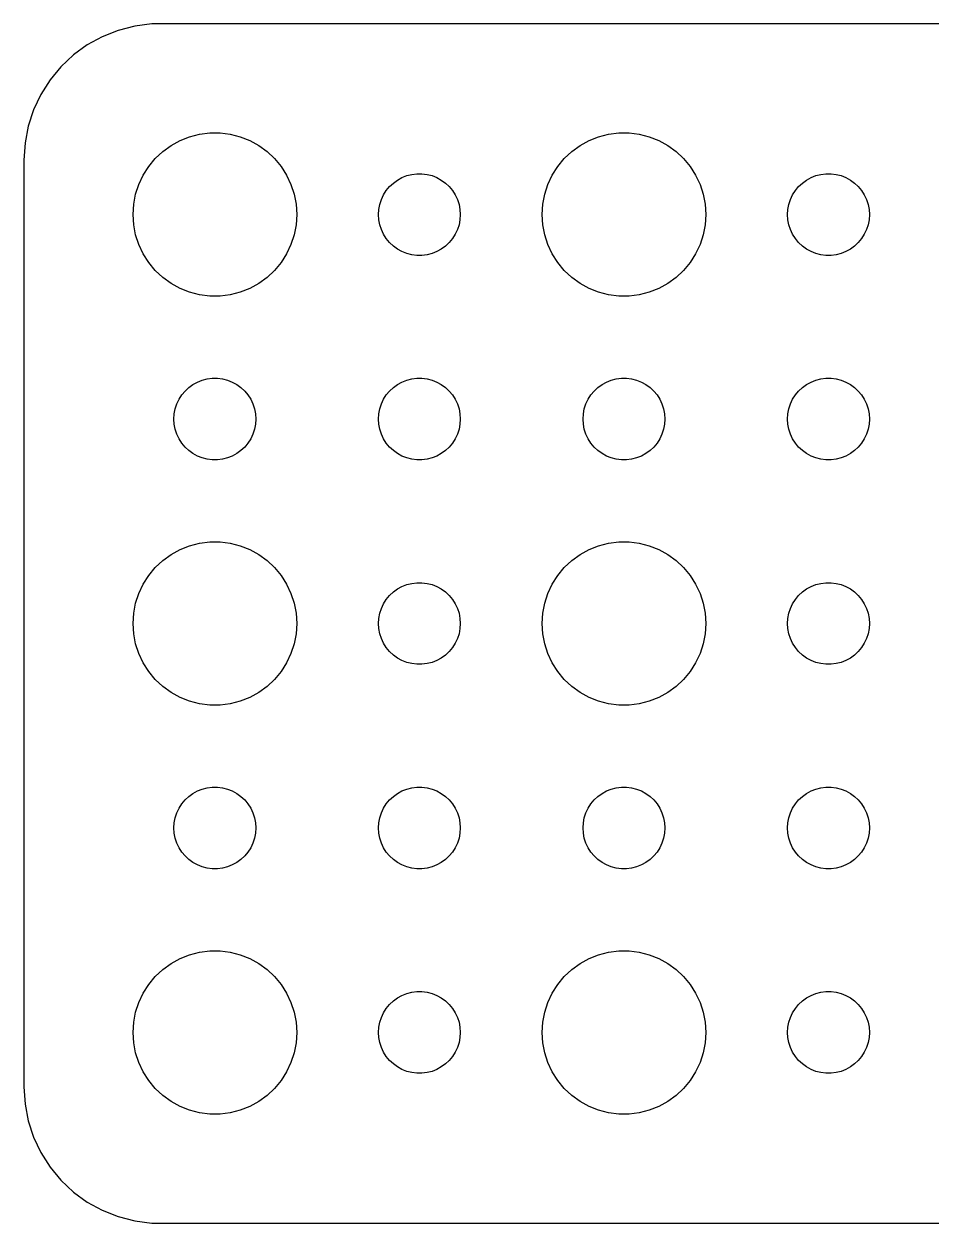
# Model space of a CAD drawing. Header units: metres. Extents: x -37 to 37, y 140 to 346.
# Drawn here: x -37 to -3.74, y 302.01 to 345.99 of the extents above; entities that cross this region are included whole.
import ezdxf

# ---------------------------------------------------------------- set-up
doc = ezdxf.new("R2010")
doc.units = ezdxf.units.M

msp = doc.modelspace()

# ---------------------------------------------------------------- linework, layer by layer
for p, q in [((-33.5451, 345.755), (-34.1289, 345.524)), ((-32.9369, 345.911), (-33.5451, 345.755)), ((-32.3139, 345.99), (-32.9369, 345.911)), ((32.3139, 345.99), (-32.3139, 345.99)), ((-34.1289, 345.524), (-34.6791, 345.222)), ((-35.1871, 344.853), (-35.6448, 344.423)), ((-34.6791, 345.222), (-35.1871, 344.853)), ((-35.6448, 344.423), (-36.0451, 343.939)), ((-36.0451, 343.939), (-36.3815, 343.409)), ((-36.3815, 343.409), (-36.6489, 342.841)), ((-36.6489, 342.841), (-36.8429, 342.243)), ((-36.8429, 342.243), (-36.9606, 341.627)), ((-31.2773, 341.714), (-30.927, 341.853)), ((-30.927, 341.853), (-30.5621, 341.947)), ((-30.5621, 341.947), (-30.1884, 341.994)), ((-30.1884, 341.994), (-29.8116, 341.994)), ((-29.8116, 341.994), (-29.4379, 341.947)), ((-29.4379, 341.947), (-29.0729, 341.853)), ((-29.0729, 341.853), (-28.7227, 341.714)), ((-16.2773, 341.714), (-15.927, 341.853)), ((-15.927, 341.853), (-15.5621, 341.947)), ((-15.5621, 341.947), (-15.1884, 341.994)), ((-15.1884, 341.994), (-14.8116, 341.994)), ((-14.8116, 341.994), (-14.4379, 341.947)), ((-14.4379, 341.947), (-14.0729, 341.853)), ((-14.0729, 341.853), (-13.7227, 341.714)), ((-36.9606, 341.627), (-37, 341)), ((-32.1869, 341.054), (-31.9123, 341.312)), ((-31.9123, 341.312), (-31.6075, 341.533)), ((-31.6075, 341.533), (-31.2773, 341.714)), ((-28.7227, 341.714), (-28.3925, 341.533)), ((-28.3925, 341.533), (-28.0877, 341.312)), ((-28.0877, 341.312), (-27.8131, 341.054)), ((-17.1869, 341.054), (-16.9123, 341.312)), ((-16.9123, 341.312), (-16.6075, 341.533)), ((-16.6075, 341.533), (-16.2773, 341.714)), ((-13.7227, 341.714), (-13.3925, 341.533)), ((-13.3925, 341.533), (-13.0877, 341.312)), ((-13.0877, 341.312), (-12.8131, 341.054)), ((-37, 341), (-37, 307)), ((-32.427, 340.763), (-32.1869, 341.054)), ((-27.8131, 341.054), (-27.5729, 340.763)), ((-17.427, 340.763), (-17.1869, 341.054)), ((-12.8131, 341.054), (-12.5729, 340.763)), ((-32.7893, 340.104), (-32.6289, 340.445)), ((-32.6289, 340.445), (-32.427, 340.763)), ((-27.5729, 340.763), (-27.3711, 340.445)), ((-27.3711, 340.445), (-27.2107, 340.104)), ((-23.1387, 340.357), (-22.9635, 340.427)), ((-22.9635, 340.427), (-22.7811, 340.473)), ((-22.7811, 340.473), (-22.5942, 340.497)), ((-22.5942, 340.497), (-22.4058, 340.497)), ((-22.4058, 340.497), (-22.2189, 340.473)), ((-22.2189, 340.473), (-22.0365, 340.427)), ((-22.0365, 340.427), (-21.8613, 340.357)), ((-17.7893, 340.104), (-17.6289, 340.445)), ((-17.6289, 340.445), (-17.427, 340.763)), ((-12.5729, 340.763), (-12.3711, 340.445)), ((-12.3711, 340.445), (-12.2107, 340.104)), ((-8.13866, 340.357), (-7.96352, 340.427)), ((-7.96352, 340.427), (-7.78107, 340.473)), ((-7.78107, 340.473), (-7.59418, 340.497)), ((-7.59418, 340.497), (-7.40581, 340.497)), ((-7.40581, 340.497), (-7.21892, 340.473)), ((-7.21892, 340.473), (-7.03647, 340.427)), ((-7.03647, 340.427), (-6.86133, 340.357)), ((-32.9057, 339.746), (-32.7893, 340.104)), ((-27.2107, 340.104), (-27.0942, 339.746)), ((-23.7135, 339.882), (-23.5934, 340.027)), ((-23.5934, 340.027), (-23.4561, 340.156)), ((-23.4561, 340.156), (-23.3037, 340.266)), ((-23.3037, 340.266), (-23.1387, 340.357)), ((-21.8613, 340.357), (-21.6963, 340.266)), ((-21.6963, 340.266), (-21.5439, 340.156)), ((-21.5439, 340.156), (-21.4065, 340.027)), ((-21.4065, 340.027), (-21.2865, 339.882)), ((-17.9057, 339.746), (-17.7893, 340.104)), ((-12.2107, 340.104), (-12.0942, 339.746)), ((-8.71352, 339.882), (-8.59344, 340.027)), ((-8.59344, 340.027), (-8.45613, 340.156)), ((-8.45613, 340.156), (-8.30373, 340.266)), ((-8.30373, 340.266), (-8.13866, 340.357)), ((-6.86133, 340.357), (-6.69626, 340.266)), ((-6.69626, 340.266), (-6.54385, 340.156)), ((-6.54385, 340.156), (-6.40654, 340.027)), ((-6.40654, 340.027), (-6.28647, 339.882)), ((-32.9763, 339.376), (-32.9057, 339.746)), ((-27.0942, 339.746), (-27.0237, 339.376)), ((-23.9529, 339.373), (-23.8947, 339.552)), ((-23.8947, 339.552), (-23.8145, 339.723)), ((-23.8145, 339.723), (-23.7135, 339.882)), ((-21.2865, 339.882), (-21.1855, 339.723)), ((-21.1855, 339.723), (-21.1053, 339.552)), ((-21.1053, 339.552), (-21.0471, 339.373)), ((-17.9763, 339.376), (-17.9057, 339.746)), ((-12.0942, 339.746), (-12.0237, 339.376)), ((-8.95287, 339.373), (-8.89465, 339.552)), ((-8.89465, 339.552), (-8.81445, 339.723)), ((-8.81445, 339.723), (-8.71352, 339.882)), ((-6.28647, 339.882), (-6.18553, 339.723)), ((-6.18553, 339.723), (-6.10533, 339.552)), ((-6.10533, 339.552), (-6.04712, 339.373)), ((-33, 339), (-32.9763, 339.376)), ((-27.0237, 339.376), (-27, 339)), ((-24, 339), (-23.9882, 339.188)), ((-23.9882, 339.188), (-23.9529, 339.373)), ((-21.0471, 339.373), (-21.0118, 339.188)), ((-21.0118, 339.188), (-21, 339)), ((-18, 339), (-17.9763, 339.376)), ((-12.0237, 339.376), (-12, 339)), ((-9, 339), (-8.98816, 339.188)), ((-8.98816, 339.188), (-8.95287, 339.373)), ((-6.04712, 339.373), (-6.01183, 339.188)), ((-6.01183, 339.188), (-6, 339)), ((-32.9763, 338.624), (-33, 339)), ((-27, 339), (-27.0237, 338.624)), ((-23.9882, 338.812), (-24, 339)), ((-23.9529, 338.627), (-23.9882, 338.812)), ((-21.0118, 338.812), (-21.0471, 338.627)), ((-21, 339), (-21.0118, 338.812)), ((-17.9763, 338.624), (-18, 339)), ((-12, 339), (-12.0237, 338.624)), ((-8.98816, 338.812), (-9, 339)), ((-8.95287, 338.627), (-8.98816, 338.812)), ((-6.01183, 338.812), (-6.04712, 338.627)), ((-6, 339), (-6.01183, 338.812)), ((-32.9057, 338.254), (-32.9763, 338.624)), ((-32.7893, 337.896), (-32.9057, 338.254)), ((-27.0942, 338.254), (-27.2107, 337.896)), ((-27.0237, 338.624), (-27.0942, 338.254)), ((-23.8947, 338.448), (-23.9529, 338.627)), ((-23.8145, 338.277), (-23.8947, 338.448)), ((-23.7135, 338.118), (-23.8145, 338.277)), ((-21.1855, 338.277), (-21.2865, 338.118)), ((-21.1053, 338.448), (-21.1855, 338.277)), ((-21.0471, 338.627), (-21.1053, 338.448)), ((-17.9057, 338.254), (-17.9763, 338.624)), ((-17.7893, 337.896), (-17.9057, 338.254)), ((-12.0942, 338.254), (-12.2107, 337.896)), ((-12.0237, 338.624), (-12.0942, 338.254)), ((-8.89465, 338.448), (-8.95287, 338.627)), ((-8.81445, 338.277), (-8.89465, 338.448)), ((-8.71352, 338.118), (-8.81445, 338.277)), ((-6.18553, 338.277), (-6.28647, 338.118)), ((-6.10533, 338.448), (-6.18553, 338.277)), ((-6.04712, 338.627), (-6.10533, 338.448)), ((-32.6289, 337.555), (-32.7893, 337.896)), ((-27.2107, 337.896), (-27.3711, 337.555)), ((-23.5934, 337.973), (-23.7135, 338.118)), ((-23.4561, 337.844), (-23.5934, 337.973)), ((-23.3037, 337.734), (-23.4561, 337.844)), ((-21.5439, 337.844), (-21.6963, 337.734)), ((-21.4065, 337.973), (-21.5439, 337.844)), ((-21.2865, 338.118), (-21.4065, 337.973)), ((-17.6289, 337.555), (-17.7893, 337.896)), ((-12.2107, 337.896), (-12.3711, 337.555)), ((-8.59344, 337.973), (-8.71352, 338.118)), ((-8.45613, 337.844), (-8.59344, 337.973)), ((-8.30373, 337.734), (-8.45613, 337.844)), ((-6.54385, 337.844), (-6.69626, 337.734)), ((-6.40654, 337.973), (-6.54385, 337.844)), ((-6.28647, 338.118), (-6.40654, 337.973)), ((-32.427, 337.237), (-32.6289, 337.555)), ((-27.3711, 337.555), (-27.5729, 337.237)), ((-23.1387, 337.643), (-23.3037, 337.734)), ((-22.9635, 337.573), (-23.1387, 337.643)), ((-22.7811, 337.527), (-22.9635, 337.573)), ((-22.5942, 337.503), (-22.7811, 337.527)), ((-22.4058, 337.503), (-22.5942, 337.503)), ((-22.2189, 337.527), (-22.4058, 337.503)), ((-22.0365, 337.573), (-22.2189, 337.527)), ((-21.8613, 337.643), (-22.0365, 337.573)), ((-21.6963, 337.734), (-21.8613, 337.643)), ((-17.427, 337.237), (-17.6289, 337.555)), ((-12.3711, 337.555), (-12.5729, 337.237)), ((-8.13866, 337.643), (-8.30373, 337.734)), ((-7.96352, 337.573), (-8.13866, 337.643)), ((-7.78107, 337.527), (-7.96352, 337.573)), ((-7.59418, 337.503), (-7.78107, 337.527)), ((-7.40581, 337.503), (-7.59418, 337.503)), ((-7.21892, 337.527), (-7.40581, 337.503)), ((-7.03647, 337.573), (-7.21892, 337.527)), ((-6.86133, 337.643), (-7.03647, 337.573)), ((-6.69626, 337.734), (-6.86133, 337.643)), ((-32.1869, 336.946), (-32.427, 337.237)), ((-31.9123, 336.688), (-32.1869, 336.946)), ((-27.8131, 336.946), (-28.0877, 336.688)), ((-27.5729, 337.237), (-27.8131, 336.946)), ((-17.1869, 336.946), (-17.427, 337.237)), ((-16.9123, 336.688), (-17.1869, 336.946)), ((-12.8131, 336.946), (-13.0877, 336.688)), ((-12.5729, 337.237), (-12.8131, 336.946)), ((-31.6075, 336.467), (-31.9123, 336.688)), ((-31.2773, 336.286), (-31.6075, 336.467)), ((-28.3925, 336.467), (-28.7227, 336.286)), ((-28.0877, 336.688), (-28.3925, 336.467)), ((-16.6075, 336.467), (-16.9123, 336.688)), ((-16.2773, 336.286), (-16.6075, 336.467)), ((-13.3925, 336.467), (-13.7227, 336.286)), ((-13.0877, 336.688), (-13.3925, 336.467)), ((-30.927, 336.147), (-31.2773, 336.286)), ((-30.5621, 336.053), (-30.927, 336.147)), ((-30.1884, 336.006), (-30.5621, 336.053)), ((-29.4379, 336.053), (-29.8116, 336.006)), ((-29.0729, 336.147), (-29.4379, 336.053)), ((-28.7227, 336.286), (-29.0729, 336.147)), ((-15.927, 336.147), (-16.2773, 336.286)), ((-15.5621, 336.053), (-15.927, 336.147)), ((-15.1884, 336.006), (-15.5621, 336.053)), ((-14.4379, 336.053), (-14.8116, 336.006)), ((-14.0729, 336.147), (-14.4379, 336.053)), ((-13.7227, 336.286), (-14.0729, 336.147)), ((-29.8116, 336.006), (-30.1884, 336.006)), ((-14.8116, 336.006), (-15.1884, 336.006)), ((-30.4635, 332.927), (-30.2811, 332.973)), ((-30.2811, 332.973), (-30.0942, 332.997)), ((-30.0942, 332.997), (-29.9058, 332.997)), ((-29.9058, 332.997), (-29.7189, 332.973)), ((-29.7189, 332.973), (-29.5365, 332.927)), ((-22.9635, 332.927), (-22.7811, 332.973)), ((-22.7811, 332.973), (-22.5942, 332.997)), ((-22.5942, 332.997), (-22.4058, 332.997)), ((-22.4058, 332.997), (-22.2189, 332.973)), ((-22.2189, 332.973), (-22.0365, 332.927)), ((-15.4635, 332.927), (-15.2811, 332.973)), ((-15.2811, 332.973), (-15.0942, 332.997)), ((-15.0942, 332.997), (-14.9058, 332.997)), ((-14.9058, 332.997), (-14.7189, 332.973)), ((-14.7189, 332.973), (-14.5365, 332.927)), ((-7.96352, 332.927), (-7.78107, 332.973)), ((-7.78107, 332.973), (-7.59418, 332.997)), ((-7.59418, 332.997), (-7.40581, 332.997)), ((-7.40581, 332.997), (-7.21892, 332.973)), ((-7.21892, 332.973), (-7.03647, 332.927)), ((-31.2135, 332.382), (-31.0934, 332.527)), ((-31.0934, 332.527), (-30.9561, 332.656)), ((-30.9561, 332.656), (-30.8037, 332.766)), ((-30.8037, 332.766), (-30.6387, 332.857)), ((-30.6387, 332.857), (-30.4635, 332.927)), ((-29.5365, 332.927), (-29.3613, 332.857)), ((-29.3613, 332.857), (-29.1963, 332.766)), ((-29.1963, 332.766), (-29.0439, 332.656)), ((-29.0439, 332.656), (-28.9065, 332.527)), ((-28.9065, 332.527), (-28.7865, 332.382)), ((-23.7135, 332.382), (-23.5934, 332.527)), ((-23.5934, 332.527), (-23.4561, 332.656)), ((-23.4561, 332.656), (-23.3037, 332.766)), ((-23.3037, 332.766), (-23.1387, 332.857)), ((-23.1387, 332.857), (-22.9635, 332.927)), ((-22.0365, 332.927), (-21.8613, 332.857)), ((-21.8613, 332.857), (-21.6963, 332.766)), ((-21.6963, 332.766), (-21.5439, 332.656)), ((-21.5439, 332.656), (-21.4065, 332.527)), ((-21.4065, 332.527), (-21.2865, 332.382)), ((-16.2135, 332.382), (-16.0934, 332.527)), ((-16.0934, 332.527), (-15.9561, 332.656)), ((-15.9561, 332.656), (-15.8037, 332.766)), ((-15.8037, 332.766), (-15.6387, 332.857)), ((-15.6387, 332.857), (-15.4635, 332.927)), ((-14.5365, 332.927), (-14.3613, 332.857)), ((-14.3613, 332.857), (-14.1963, 332.766)), ((-14.1963, 332.766), (-14.0439, 332.656)), ((-14.0439, 332.656), (-13.9065, 332.527)), ((-13.9065, 332.527), (-13.7865, 332.382)), ((-8.71352, 332.382), (-8.59344, 332.527)), ((-8.59344, 332.527), (-8.45613, 332.656)), ((-8.45613, 332.656), (-8.30373, 332.766)), ((-8.30373, 332.766), (-8.13866, 332.857)), ((-8.13866, 332.857), (-7.96352, 332.927)), ((-7.03647, 332.927), (-6.86133, 332.857)), ((-6.86133, 332.857), (-6.69626, 332.766)), ((-6.69626, 332.766), (-6.54385, 332.656)), ((-6.54385, 332.656), (-6.40654, 332.527)), ((-6.40654, 332.527), (-6.28647, 332.382)), ((-31.4529, 331.873), (-31.3947, 332.052)), ((-31.3947, 332.052), (-31.3145, 332.223)), ((-31.3145, 332.223), (-31.2135, 332.382)), ((-28.7865, 332.382), (-28.6855, 332.223)), ((-28.6855, 332.223), (-28.6053, 332.052)), ((-28.6053, 332.052), (-28.5471, 331.873)), ((-23.9529, 331.873), (-23.8947, 332.052)), ((-23.8947, 332.052), (-23.8145, 332.223)), ((-23.8145, 332.223), (-23.7135, 332.382)), ((-21.2865, 332.382), (-21.1855, 332.223)), ((-21.1855, 332.223), (-21.1053, 332.052)), ((-21.1053, 332.052), (-21.0471, 331.873)), ((-16.4529, 331.873), (-16.3947, 332.052)), ((-16.3947, 332.052), (-16.3145, 332.223)), ((-16.3145, 332.223), (-16.2135, 332.382)), ((-13.7865, 332.382), (-13.6855, 332.223)), ((-13.6855, 332.223), (-13.6053, 332.052)), ((-13.6053, 332.052), (-13.5471, 331.873)), ((-8.95287, 331.873), (-8.89465, 332.052)), ((-8.89465, 332.052), (-8.81445, 332.223)), ((-8.81445, 332.223), (-8.71352, 332.382)), ((-6.28647, 332.382), (-6.18553, 332.223)), ((-6.18553, 332.223), (-6.10533, 332.052)), ((-6.10533, 332.052), (-6.04712, 331.873)), ((-31.5, 331.5), (-31.4882, 331.688)), ((-31.4882, 331.688), (-31.4529, 331.873)), ((-28.5471, 331.873), (-28.5118, 331.688)), ((-28.5118, 331.688), (-28.5, 331.5)), ((-24, 331.5), (-23.9882, 331.688)), ((-23.9882, 331.688), (-23.9529, 331.873)), ((-21.0471, 331.873), (-21.0118, 331.688)), ((-21.0118, 331.688), (-21, 331.5)), ((-16.5, 331.5), (-16.4882, 331.688)), ((-16.4882, 331.688), (-16.4529, 331.873)), ((-13.5471, 331.873), (-13.5118, 331.688)), ((-13.5118, 331.688), (-13.5, 331.5)), ((-9, 331.5), (-8.98816, 331.688)), ((-8.98816, 331.688), (-8.95287, 331.873)), ((-6.04712, 331.873), (-6.01183, 331.688)), ((-6.01183, 331.688), (-6, 331.5)), ((-31.4882, 331.312), (-31.5, 331.5)), ((-31.4529, 331.127), (-31.4882, 331.312)), ((-28.5118, 331.312), (-28.5471, 331.127)), ((-28.5, 331.5), (-28.5118, 331.312)), ((-23.9882, 331.312), (-24, 331.5)), ((-23.9529, 331.127), (-23.9882, 331.312)), ((-21.0118, 331.312), (-21.0471, 331.127)), ((-21, 331.5), (-21.0118, 331.312)), ((-16.4882, 331.312), (-16.5, 331.5)), ((-16.4529, 331.127), (-16.4882, 331.312)), ((-13.5118, 331.312), (-13.5471, 331.127)), ((-13.5, 331.5), (-13.5118, 331.312)), ((-8.98816, 331.312), (-9, 331.5)), ((-8.95287, 331.127), (-8.98816, 331.312)), ((-6.01183, 331.312), (-6.04712, 331.127)), ((-6, 331.5), (-6.01183, 331.312)), ((-31.3947, 330.948), (-31.4529, 331.127)), ((-31.3145, 330.777), (-31.3947, 330.948)), ((-31.2135, 330.618), (-31.3145, 330.777)), ((-28.6855, 330.777), (-28.7865, 330.618)), ((-28.6053, 330.948), (-28.6855, 330.777)), ((-28.5471, 331.127), (-28.6053, 330.948)), ((-23.8947, 330.948), (-23.9529, 331.127)), ((-23.8145, 330.777), (-23.8947, 330.948)), ((-23.7135, 330.618), (-23.8145, 330.777)), ((-21.1855, 330.777), (-21.2865, 330.618)), ((-21.1053, 330.948), (-21.1855, 330.777)), ((-21.0471, 331.127), (-21.1053, 330.948)), ((-16.3947, 330.948), (-16.4529, 331.127)), ((-16.3145, 330.777), (-16.3947, 330.948)), ((-16.2135, 330.618), (-16.3145, 330.777)), ((-13.6855, 330.777), (-13.7865, 330.618)), ((-13.6053, 330.948), (-13.6855, 330.777)), ((-13.5471, 331.127), (-13.6053, 330.948)), ((-8.89465, 330.948), (-8.95287, 331.127)), ((-8.81445, 330.777), (-8.89465, 330.948)), ((-8.71352, 330.618), (-8.81445, 330.777)), ((-6.18553, 330.777), (-6.28647, 330.618)), ((-6.10533, 330.948), (-6.18553, 330.777)), ((-6.04712, 331.127), (-6.10533, 330.948)), ((-31.0934, 330.473), (-31.2135, 330.618)), ((-30.9561, 330.344), (-31.0934, 330.473)), ((-30.8037, 330.234), (-30.9561, 330.344)), ((-29.0439, 330.344), (-29.1963, 330.234)), ((-28.9065, 330.473), (-29.0439, 330.344)), ((-28.7865, 330.618), (-28.9065, 330.473)), ((-23.5934, 330.473), (-23.7135, 330.618)), ((-23.4561, 330.344), (-23.5934, 330.473)), ((-23.3037, 330.234), (-23.4561, 330.344)), ((-21.5439, 330.344), (-21.6963, 330.234)), ((-21.4065, 330.473), (-21.5439, 330.344)), ((-21.2865, 330.618), (-21.4065, 330.473)), ((-16.0934, 330.473), (-16.2135, 330.618)), ((-15.9561, 330.344), (-16.0934, 330.473)), ((-15.8037, 330.234), (-15.9561, 330.344)), ((-14.0439, 330.344), (-14.1963, 330.234)), ((-13.9065, 330.473), (-14.0439, 330.344)), ((-13.7865, 330.618), (-13.9065, 330.473)), ((-8.59344, 330.473), (-8.71352, 330.618)), ((-8.45613, 330.344), (-8.59344, 330.473)), ((-8.30373, 330.234), (-8.45613, 330.344)), ((-6.54385, 330.344), (-6.69626, 330.234)), ((-6.40654, 330.473), (-6.54385, 330.344)), ((-6.28647, 330.618), (-6.40654, 330.473)), ((-30.6387, 330.143), (-30.8037, 330.234)), ((-30.4635, 330.073), (-30.6387, 330.143)), ((-30.2811, 330.027), (-30.4635, 330.073)), ((-30.0942, 330.003), (-30.2811, 330.027)), ((-29.9058, 330.003), (-30.0942, 330.003)), ((-29.7189, 330.027), (-29.9058, 330.003)), ((-29.5365, 330.073), (-29.7189, 330.027)), ((-29.3613, 330.143), (-29.5365, 330.073)), ((-29.1963, 330.234), (-29.3613, 330.143)), ((-23.1387, 330.143), (-23.3037, 330.234)), ((-22.9635, 330.073), (-23.1387, 330.143)), ((-22.7811, 330.027), (-22.9635, 330.073)), ((-22.5942, 330.003), (-22.7811, 330.027)), ((-22.4058, 330.003), (-22.5942, 330.003)), ((-22.2189, 330.027), (-22.4058, 330.003)), ((-22.0365, 330.073), (-22.2189, 330.027)), ((-21.8613, 330.143), (-22.0365, 330.073)), ((-21.6963, 330.234), (-21.8613, 330.143)), ((-15.6387, 330.143), (-15.8037, 330.234)), ((-15.4635, 330.073), (-15.6387, 330.143)), ((-15.2811, 330.027), (-15.4635, 330.073)), ((-15.0942, 330.003), (-15.2811, 330.027)), ((-14.9058, 330.003), (-15.0942, 330.003)), ((-14.7189, 330.027), (-14.9058, 330.003)), ((-14.5365, 330.073), (-14.7189, 330.027)), ((-14.3613, 330.143), (-14.5365, 330.073)), ((-14.1963, 330.234), (-14.3613, 330.143)), ((-8.13866, 330.143), (-8.30373, 330.234)), ((-7.96352, 330.073), (-8.13866, 330.143)), ((-7.78107, 330.027), (-7.96352, 330.073)), ((-7.59418, 330.003), (-7.78107, 330.027)), ((-7.40581, 330.003), (-7.59418, 330.003)), ((-7.21892, 330.027), (-7.40581, 330.003)), ((-7.03647, 330.073), (-7.21892, 330.027)), ((-6.86133, 330.143), (-7.03647, 330.073)), ((-6.69626, 330.234), (-6.86133, 330.143)), ((-31.2773, 326.714), (-30.927, 326.853)), ((-30.927, 326.853), (-30.5621, 326.947)), ((-30.5621, 326.947), (-30.1884, 326.994)), ((-30.1884, 326.994), (-29.8116, 326.994)), ((-29.8116, 326.994), (-29.4379, 326.947)), ((-29.4379, 326.947), (-29.0729, 326.853)), ((-29.0729, 326.853), (-28.7227, 326.714)), ((-16.2773, 326.714), (-15.927, 326.853)), ((-15.927, 326.853), (-15.5621, 326.947)), ((-15.5621, 326.947), (-15.1884, 326.994)), ((-15.1884, 326.994), (-14.8116, 326.994)), ((-14.8116, 326.994), (-14.4379, 326.947)), ((-14.4379, 326.947), (-14.0729, 326.853)), ((-14.0729, 326.853), (-13.7227, 326.714)), ((-31.9123, 326.312), (-31.6075, 326.533)), ((-31.6075, 326.533), (-31.2773, 326.714)), ((-28.7227, 326.714), (-28.3925, 326.533)), ((-28.3925, 326.533), (-28.0877, 326.312)), ((-16.9123, 326.312), (-16.6075, 326.533)), ((-16.6075, 326.533), (-16.2773, 326.714)), ((-13.7227, 326.714), (-13.3925, 326.533)), ((-13.3925, 326.533), (-13.0877, 326.312)), ((-32.427, 325.763), (-32.1869, 326.054)), ((-32.1869, 326.054), (-31.9123, 326.312)), ((-28.0877, 326.312), (-27.8131, 326.054)), ((-27.8131, 326.054), (-27.5729, 325.763)), ((-17.427, 325.763), (-17.1869, 326.054)), ((-17.1869, 326.054), (-16.9123, 326.312)), ((-13.0877, 326.312), (-12.8131, 326.054)), ((-12.8131, 326.054), (-12.5729, 325.763)), ((-32.6289, 325.445), (-32.427, 325.763)), ((-27.5729, 325.763), (-27.3711, 325.445)), ((-22.9635, 325.427), (-22.7811, 325.473)), ((-22.7811, 325.473), (-22.5942, 325.497)), ((-22.5942, 325.497), (-22.4058, 325.497)), ((-22.4058, 325.497), (-22.2189, 325.473)), ((-22.2189, 325.473), (-22.0365, 325.427)), ((-17.6289, 325.445), (-17.427, 325.763)), ((-12.5729, 325.763), (-12.3711, 325.445)), ((-7.96352, 325.427), (-7.78107, 325.473)), ((-7.78107, 325.473), (-7.59418, 325.497)), ((-7.59418, 325.497), (-7.40581, 325.497)), ((-7.40581, 325.497), (-7.21892, 325.473)), ((-7.21892, 325.473), (-7.03647, 325.427)), ((-32.9057, 324.746), (-32.7893, 325.104)), ((-32.7893, 325.104), (-32.6289, 325.445)), ((-27.3711, 325.445), (-27.2107, 325.104)), ((-27.2107, 325.104), (-27.0942, 324.746)), ((-23.7135, 324.882), (-23.5934, 325.027)), ((-23.5934, 325.027), (-23.4561, 325.156)), ((-23.4561, 325.156), (-23.3037, 325.266)), ((-23.3037, 325.266), (-23.1387, 325.357)), ((-23.1387, 325.357), (-22.9635, 325.427)), ((-22.0365, 325.427), (-21.8613, 325.357)), ((-21.8613, 325.357), (-21.6963, 325.266)), ((-21.6963, 325.266), (-21.5439, 325.156)), ((-21.5439, 325.156), (-21.4065, 325.027)), ((-21.4065, 325.027), (-21.2865, 324.882)), ((-17.9057, 324.746), (-17.7893, 325.104)), ((-17.7893, 325.104), (-17.6289, 325.445)), ((-12.3711, 325.445), (-12.2107, 325.104)), ((-12.2107, 325.104), (-12.0942, 324.746)), ((-8.71352, 324.882), (-8.59344, 325.027)), ((-8.59344, 325.027), (-8.45613, 325.156)), ((-8.45613, 325.156), (-8.30373, 325.266)), ((-8.30373, 325.266), (-8.13866, 325.357)), ((-8.13866, 325.357), (-7.96352, 325.427)), ((-7.03647, 325.427), (-6.86133, 325.357)), ((-6.86133, 325.357), (-6.69626, 325.266)), ((-6.69626, 325.266), (-6.54385, 325.156)), ((-6.54385, 325.156), (-6.40654, 325.027)), ((-6.40654, 325.027), (-6.28647, 324.882)), ((-32.9763, 324.376), (-32.9057, 324.746)), ((-27.0942, 324.746), (-27.0237, 324.376)), ((-23.8947, 324.552), (-23.8145, 324.723)), ((-23.8145, 324.723), (-23.7135, 324.882)), ((-21.2865, 324.882), (-21.1855, 324.723)), ((-21.1855, 324.723), (-21.1053, 324.552)), ((-17.9763, 324.376), (-17.9057, 324.746)), ((-12.0942, 324.746), (-12.0237, 324.376)), ((-8.89465, 324.552), (-8.81445, 324.723)), ((-8.81445, 324.723), (-8.71352, 324.882)), ((-6.28647, 324.882), (-6.18553, 324.723)), ((-6.18553, 324.723), (-6.10533, 324.552)), ((-33, 324), (-32.9763, 324.376)), ((-27.0237, 324.376), (-27, 324)), ((-24, 324), (-23.9882, 324.188)), ((-23.9882, 324.188), (-23.9529, 324.373)), ((-23.9529, 324.373), (-23.8947, 324.552)), ((-21.1053, 324.552), (-21.0471, 324.373)), ((-21.0471, 324.373), (-21.0118, 324.188)), ((-21.0118, 324.188), (-21, 324)), ((-18, 324), (-17.9763, 324.376)), ((-12.0237, 324.376), (-12, 324)), ((-9, 324), (-8.98816, 324.188)), ((-8.98816, 324.188), (-8.95287, 324.373)), ((-8.95287, 324.373), (-8.89465, 324.552)), ((-6.10533, 324.552), (-6.04712, 324.373)), ((-6.04712, 324.373), (-6.01183, 324.188)), ((-6.01183, 324.188), (-6, 324)), ((-32.9763, 323.624), (-33, 324)), ((-27, 324), (-27.0237, 323.624)), ((-23.9882, 323.812), (-24, 324)), ((-23.9529, 323.627), (-23.9882, 323.812)), ((-21.0118, 323.812), (-21.0471, 323.627)), ((-21, 324), (-21.0118, 323.812)), ((-17.9763, 323.624), (-18, 324)), ((-12, 324), (-12.0237, 323.624)), ((-8.98816, 323.812), (-9, 324)), ((-8.95287, 323.627), (-8.98816, 323.812)), ((-6.01183, 323.812), (-6.04712, 323.627)), ((-6, 324), (-6.01183, 323.812)), ((-32.9057, 323.254), (-32.9763, 323.624)), ((-32.7893, 322.896), (-32.9057, 323.254)), ((-27.0942, 323.254), (-27.2107, 322.896)), ((-27.0237, 323.624), (-27.0942, 323.254)), ((-23.8947, 323.448), (-23.9529, 323.627)), ((-23.8145, 323.277), (-23.8947, 323.448)), ((-23.7135, 323.118), (-23.8145, 323.277)), ((-21.1855, 323.277), (-21.2865, 323.118)), ((-21.1053, 323.448), (-21.1855, 323.277)), ((-21.0471, 323.627), (-21.1053, 323.448)), ((-17.9057, 323.254), (-17.9763, 323.624)), ((-17.7893, 322.896), (-17.9057, 323.254)), ((-12.0942, 323.254), (-12.2107, 322.896)), ((-12.0237, 323.624), (-12.0942, 323.254)), ((-8.89465, 323.448), (-8.95287, 323.627)), ((-8.81445, 323.277), (-8.89465, 323.448)), ((-8.71352, 323.118), (-8.81445, 323.277)), ((-6.18553, 323.277), (-6.28647, 323.118)), ((-6.10533, 323.448), (-6.18553, 323.277)), ((-6.04712, 323.627), (-6.10533, 323.448)), ((-32.6289, 322.555), (-32.7893, 322.896)), ((-27.2107, 322.896), (-27.3711, 322.555)), ((-23.5934, 322.973), (-23.7135, 323.118)), ((-23.4561, 322.844), (-23.5934, 322.973)), ((-23.3037, 322.734), (-23.4561, 322.844)), ((-21.5439, 322.844), (-21.6963, 322.734)), ((-21.4065, 322.973), (-21.5439, 322.844)), ((-21.2865, 323.118), (-21.4065, 322.973)), ((-17.6289, 322.555), (-17.7893, 322.896)), ((-12.2107, 322.896), (-12.3711, 322.555)), ((-8.59344, 322.973), (-8.71352, 323.118)), ((-8.45613, 322.844), (-8.59344, 322.973)), ((-8.30373, 322.734), (-8.45613, 322.844)), ((-6.54385, 322.844), (-6.69626, 322.734)), ((-6.40654, 322.973), (-6.54385, 322.844)), ((-6.28647, 323.118), (-6.40654, 322.973)), ((-32.427, 322.237), (-32.6289, 322.555)), ((-27.3711, 322.555), (-27.5729, 322.237)), ((-23.1387, 322.643), (-23.3037, 322.734)), ((-22.9635, 322.573), (-23.1387, 322.643)), ((-22.7811, 322.527), (-22.9635, 322.573)), ((-22.5942, 322.503), (-22.7811, 322.527)), ((-22.4058, 322.503), (-22.5942, 322.503)), ((-22.2189, 322.527), (-22.4058, 322.503)), ((-22.0365, 322.573), (-22.2189, 322.527)), ((-21.8613, 322.643), (-22.0365, 322.573)), ((-21.6963, 322.734), (-21.8613, 322.643)), ((-17.427, 322.237), (-17.6289, 322.555)), ((-12.3711, 322.555), (-12.5729, 322.237)), ((-8.13866, 322.643), (-8.30373, 322.734)), ((-7.96352, 322.573), (-8.13866, 322.643)), ((-7.78107, 322.527), (-7.96352, 322.573)), ((-7.59418, 322.503), (-7.78107, 322.527)), ((-7.40581, 322.503), (-7.59418, 322.503)), ((-7.21892, 322.527), (-7.40581, 322.503)), ((-7.03647, 322.573), (-7.21892, 322.527)), ((-6.86133, 322.643), (-7.03647, 322.573)), ((-6.69626, 322.734), (-6.86133, 322.643)), ((-32.1869, 321.946), (-32.427, 322.237)), ((-31.9123, 321.688), (-32.1869, 321.946)), ((-27.8131, 321.946), (-28.0877, 321.688)), ((-27.5729, 322.237), (-27.8131, 321.946)), ((-17.1869, 321.946), (-17.427, 322.237)), ((-16.9123, 321.688), (-17.1869, 321.946)), ((-12.8131, 321.946), (-13.0877, 321.688)), ((-12.5729, 322.237), (-12.8131, 321.946)), ((-31.6075, 321.467), (-31.9123, 321.688)), ((-28.0877, 321.688), (-28.3925, 321.467)), ((-16.6075, 321.467), (-16.9123, 321.688)), ((-13.0877, 321.688), (-13.3925, 321.467)), ((-31.2773, 321.286), (-31.6075, 321.467)), ((-30.927, 321.147), (-31.2773, 321.286)), ((-30.5621, 321.053), (-30.927, 321.147)), ((-29.0729, 321.147), (-29.4379, 321.053)), ((-28.7227, 321.286), (-29.0729, 321.147)), ((-28.3925, 321.467), (-28.7227, 321.286)), ((-16.2773, 321.286), (-16.6075, 321.467)), ((-15.927, 321.147), (-16.2773, 321.286)), ((-15.5621, 321.053), (-15.927, 321.147)), ((-14.0729, 321.147), (-14.4379, 321.053)), ((-13.7227, 321.286), (-14.0729, 321.147)), ((-13.3925, 321.467), (-13.7227, 321.286)), ((-30.1884, 321.006), (-30.5621, 321.053)), ((-29.8116, 321.006), (-30.1884, 321.006)), ((-29.4379, 321.053), (-29.8116, 321.006)), ((-15.1884, 321.006), (-15.5621, 321.053)), ((-14.8116, 321.006), (-15.1884, 321.006)), ((-14.4379, 321.053), (-14.8116, 321.006)), ((-30.2811, 317.973), (-30.0942, 317.997)), ((-30.0942, 317.997), (-29.9058, 317.997)), ((-29.9058, 317.997), (-29.7189, 317.973)), ((-22.7811, 317.973), (-22.5942, 317.997)), ((-22.5942, 317.997), (-22.4058, 317.997)), ((-22.4058, 317.997), (-22.2189, 317.973)), ((-15.2811, 317.973), (-15.0942, 317.997)), ((-15.0942, 317.997), (-14.9058, 317.997)), ((-14.9058, 317.997), (-14.7189, 317.973)), ((-7.78107, 317.973), (-7.59418, 317.997)), ((-7.59418, 317.997), (-7.40581, 317.997)), ((-7.40581, 317.997), (-7.21892, 317.973)), ((-31.0934, 317.527), (-30.9561, 317.656)), ((-30.9561, 317.656), (-30.8037, 317.766)), ((-30.8037, 317.766), (-30.6387, 317.857)), ((-30.6387, 317.857), (-30.4635, 317.927)), ((-30.4635, 317.927), (-30.2811, 317.973)), ((-29.7189, 317.973), (-29.5365, 317.927)), ((-29.5365, 317.927), (-29.3613, 317.857)), ((-29.3613, 317.857), (-29.1963, 317.766)), ((-29.1963, 317.766), (-29.0439, 317.656)), ((-29.0439, 317.656), (-28.9065, 317.527)), ((-23.5934, 317.527), (-23.4561, 317.656)), ((-23.4561, 317.656), (-23.3037, 317.766)), ((-23.3037, 317.766), (-23.1387, 317.857)), ((-23.1387, 317.857), (-22.9635, 317.927)), ((-22.9635, 317.927), (-22.7811, 317.973)), ((-22.2189, 317.973), (-22.0365, 317.927)), ((-22.0365, 317.927), (-21.8613, 317.857)), ((-21.8613, 317.857), (-21.6963, 317.766)), ((-21.6963, 317.766), (-21.5439, 317.656)), ((-21.5439, 317.656), (-21.4065, 317.527)), ((-16.0934, 317.527), (-15.9561, 317.656)), ((-15.9561, 317.656), (-15.8037, 317.766)), ((-15.8037, 317.766), (-15.6387, 317.857)), ((-15.6387, 317.857), (-15.4635, 317.927)), ((-15.4635, 317.927), (-15.2811, 317.973)), ((-14.7189, 317.973), (-14.5365, 317.927)), ((-14.5365, 317.927), (-14.3613, 317.857)), ((-14.3613, 317.857), (-14.1963, 317.766)), ((-14.1963, 317.766), (-14.0439, 317.656)), ((-14.0439, 317.656), (-13.9065, 317.527)), ((-8.59344, 317.527), (-8.45613, 317.656)), ((-8.45613, 317.656), (-8.30373, 317.766)), ((-8.30373, 317.766), (-8.13866, 317.857)), ((-8.13866, 317.857), (-7.96352, 317.927)), ((-7.96352, 317.927), (-7.78107, 317.973)), ((-7.21892, 317.973), (-7.03647, 317.927)), ((-7.03647, 317.927), (-6.86133, 317.857)), ((-6.86133, 317.857), (-6.69626, 317.766)), ((-6.69626, 317.766), (-6.54385, 317.656)), ((-6.54385, 317.656), (-6.40654, 317.527)), ((-31.3947, 317.052), (-31.3145, 317.223)), ((-31.3145, 317.223), (-31.2135, 317.382)), ((-31.2135, 317.382), (-31.0934, 317.527)), ((-28.9065, 317.527), (-28.7865, 317.382)), ((-28.7865, 317.382), (-28.6855, 317.223)), ((-28.6855, 317.223), (-28.6053, 317.052)), ((-23.8947, 317.052), (-23.8145, 317.223)), ((-23.8145, 317.223), (-23.7135, 317.382)), ((-23.7135, 317.382), (-23.5934, 317.527)), ((-21.4065, 317.527), (-21.2865, 317.382)), ((-21.2865, 317.382), (-21.1855, 317.223)), ((-21.1855, 317.223), (-21.1053, 317.052)), ((-16.3947, 317.052), (-16.3145, 317.223)), ((-16.3145, 317.223), (-16.2135, 317.382)), ((-16.2135, 317.382), (-16.0934, 317.527)), ((-13.9065, 317.527), (-13.7865, 317.382)), ((-13.7865, 317.382), (-13.6855, 317.223)), ((-13.6855, 317.223), (-13.6053, 317.052)), ((-8.89465, 317.052), (-8.81445, 317.223)), ((-8.81445, 317.223), (-8.71352, 317.382)), ((-8.71352, 317.382), (-8.59344, 317.527)), ((-6.40654, 317.527), (-6.28647, 317.382)), ((-6.28647, 317.382), (-6.18553, 317.223)), ((-6.18553, 317.223), (-6.10533, 317.052)), ((-31.5, 316.5), (-31.4882, 316.688)), ((-31.4882, 316.688), (-31.4529, 316.873)), ((-31.4529, 316.873), (-31.3947, 317.052)), ((-28.6053, 317.052), (-28.5471, 316.873)), ((-28.5471, 316.873), (-28.5118, 316.688)), ((-28.5118, 316.688), (-28.5, 316.5)), ((-24, 316.5), (-23.9882, 316.688)), ((-23.9882, 316.688), (-23.9529, 316.873)), ((-23.9529, 316.873), (-23.8947, 317.052)), ((-21.1053, 317.052), (-21.0471, 316.873)), ((-21.0471, 316.873), (-21.0118, 316.688)), ((-21.0118, 316.688), (-21, 316.5)), ((-16.5, 316.5), (-16.4882, 316.688)), ((-16.4882, 316.688), (-16.4529, 316.873)), ((-16.4529, 316.873), (-16.3947, 317.052)), ((-13.6053, 317.052), (-13.5471, 316.873)), ((-13.5471, 316.873), (-13.5118, 316.688)), ((-13.5118, 316.688), (-13.5, 316.5)), ((-9, 316.5), (-8.98816, 316.688)), ((-8.98816, 316.688), (-8.95287, 316.873)), ((-8.95287, 316.873), (-8.89465, 317.052)), ((-6.10533, 317.052), (-6.04712, 316.873)), ((-6.04712, 316.873), (-6.01183, 316.688)), ((-6.01183, 316.688), (-6, 316.5)), ((-31.4882, 316.312), (-31.5, 316.5)), ((-31.4529, 316.127), (-31.4882, 316.312)), ((-28.5118, 316.312), (-28.5471, 316.127)), ((-28.5, 316.5), (-28.5118, 316.312)), ((-23.9882, 316.312), (-24, 316.5)), ((-23.9529, 316.127), (-23.9882, 316.312)), ((-21.0118, 316.312), (-21.0471, 316.127)), ((-21, 316.5), (-21.0118, 316.312)), ((-16.4882, 316.312), (-16.5, 316.5)), ((-16.4529, 316.127), (-16.4882, 316.312)), ((-13.5118, 316.312), (-13.5471, 316.127)), ((-13.5, 316.5), (-13.5118, 316.312)), ((-8.98816, 316.312), (-9, 316.5)), ((-8.95287, 316.127), (-8.98816, 316.312)), ((-6.01183, 316.312), (-6.04712, 316.127)), ((-6, 316.5), (-6.01183, 316.312)), ((-31.3947, 315.948), (-31.4529, 316.127)), ((-31.3145, 315.777), (-31.3947, 315.948)), ((-31.2135, 315.618), (-31.3145, 315.777)), ((-28.6855, 315.777), (-28.7865, 315.618)), ((-28.6053, 315.948), (-28.6855, 315.777)), ((-28.5471, 316.127), (-28.6053, 315.948)), ((-23.8947, 315.948), (-23.9529, 316.127)), ((-23.8145, 315.777), (-23.8947, 315.948)), ((-23.7135, 315.618), (-23.8145, 315.777)), ((-21.1855, 315.777), (-21.2865, 315.618)), ((-21.1053, 315.948), (-21.1855, 315.777)), ((-21.0471, 316.127), (-21.1053, 315.948)), ((-16.3947, 315.948), (-16.4529, 316.127)), ((-16.3145, 315.777), (-16.3947, 315.948)), ((-16.2135, 315.618), (-16.3145, 315.777)), ((-13.6855, 315.777), (-13.7865, 315.618)), ((-13.6053, 315.948), (-13.6855, 315.777)), ((-13.5471, 316.127), (-13.6053, 315.948)), ((-8.89465, 315.948), (-8.95287, 316.127)), ((-8.81445, 315.777), (-8.89465, 315.948)), ((-8.71352, 315.618), (-8.81445, 315.777)), ((-6.18553, 315.777), (-6.28647, 315.618)), ((-6.10533, 315.948), (-6.18553, 315.777)), ((-6.04712, 316.127), (-6.10533, 315.948)), ((-31.0934, 315.473), (-31.2135, 315.618)), ((-30.9561, 315.344), (-31.0934, 315.473)), ((-30.8037, 315.234), (-30.9561, 315.344)), ((-29.0439, 315.344), (-29.1963, 315.234)), ((-28.9065, 315.473), (-29.0439, 315.344)), ((-28.7865, 315.618), (-28.9065, 315.473)), ((-23.5934, 315.473), (-23.7135, 315.618)), ((-23.4561, 315.344), (-23.5934, 315.473)), ((-23.3037, 315.234), (-23.4561, 315.344)), ((-21.5439, 315.344), (-21.6963, 315.234)), ((-21.4065, 315.473), (-21.5439, 315.344)), ((-21.2865, 315.618), (-21.4065, 315.473)), ((-16.0934, 315.473), (-16.2135, 315.618)), ((-15.9561, 315.344), (-16.0934, 315.473)), ((-15.8037, 315.234), (-15.9561, 315.344)), ((-14.0439, 315.344), (-14.1963, 315.234)), ((-13.9065, 315.473), (-14.0439, 315.344)), ((-13.7865, 315.618), (-13.9065, 315.473)), ((-8.59344, 315.473), (-8.71352, 315.618)), ((-8.45613, 315.344), (-8.59344, 315.473)), ((-8.30373, 315.234), (-8.45613, 315.344)), ((-6.54385, 315.344), (-6.69626, 315.234)), ((-6.40654, 315.473), (-6.54385, 315.344)), ((-6.28647, 315.618), (-6.40654, 315.473)), ((-30.6387, 315.143), (-30.8037, 315.234)), ((-30.4635, 315.073), (-30.6387, 315.143)), ((-30.2811, 315.027), (-30.4635, 315.073)), ((-30.0942, 315.003), (-30.2811, 315.027)), ((-29.9058, 315.003), (-30.0942, 315.003)), ((-29.7189, 315.027), (-29.9058, 315.003)), ((-29.5365, 315.073), (-29.7189, 315.027)), ((-29.3613, 315.143), (-29.5365, 315.073)), ((-29.1963, 315.234), (-29.3613, 315.143)), ((-23.1387, 315.143), (-23.3037, 315.234)), ((-22.9635, 315.073), (-23.1387, 315.143)), ((-22.7811, 315.027), (-22.9635, 315.073)), ((-22.5942, 315.003), (-22.7811, 315.027)), ((-22.4058, 315.003), (-22.5942, 315.003)), ((-22.2189, 315.027), (-22.4058, 315.003)), ((-22.0365, 315.073), (-22.2189, 315.027)), ((-21.8613, 315.143), (-22.0365, 315.073)), ((-21.6963, 315.234), (-21.8613, 315.143)), ((-15.6387, 315.143), (-15.8037, 315.234)), ((-15.4635, 315.073), (-15.6387, 315.143)), ((-15.2811, 315.027), (-15.4635, 315.073)), ((-15.0942, 315.003), (-15.2811, 315.027)), ((-14.9058, 315.003), (-15.0942, 315.003)), ((-14.7189, 315.027), (-14.9058, 315.003)), ((-14.5365, 315.073), (-14.7189, 315.027)), ((-14.3613, 315.143), (-14.5365, 315.073)), ((-14.1963, 315.234), (-14.3613, 315.143)), ((-8.13866, 315.143), (-8.30373, 315.234)), ((-7.96352, 315.073), (-8.13866, 315.143)), ((-7.78107, 315.027), (-7.96352, 315.073)), ((-7.59418, 315.003), (-7.78107, 315.027)), ((-7.40581, 315.003), (-7.59418, 315.003)), ((-7.21892, 315.027), (-7.40581, 315.003)), ((-7.03647, 315.073), (-7.21892, 315.027)), ((-6.86133, 315.143), (-7.03647, 315.073)), ((-6.69626, 315.234), (-6.86133, 315.143)), ((-31.2773, 311.714), (-30.927, 311.853)), ((-30.927, 311.853), (-30.5621, 311.947)), ((-30.5621, 311.947), (-30.1884, 311.994)), ((-30.1884, 311.994), (-29.8116, 311.994)), ((-29.8116, 311.994), (-29.4379, 311.947)), ((-29.4379, 311.947), (-29.0729, 311.853)), ((-29.0729, 311.853), (-28.7227, 311.714)), ((-16.2773, 311.714), (-15.927, 311.853)), ((-15.927, 311.853), (-15.5621, 311.947)), ((-15.5621, 311.947), (-15.1884, 311.994)), ((-15.1884, 311.994), (-14.8116, 311.994)), ((-14.8116, 311.994), (-14.4379, 311.947)), ((-14.4379, 311.947), (-14.0729, 311.853)), ((-14.0729, 311.853), (-13.7227, 311.714)), ((-31.9123, 311.312), (-31.6075, 311.533)), ((-31.6075, 311.533), (-31.2773, 311.714)), ((-28.7227, 311.714), (-28.3925, 311.533)), ((-28.3925, 311.533), (-28.0877, 311.312)), ((-16.9123, 311.312), (-16.6075, 311.533)), ((-16.6075, 311.533), (-16.2773, 311.714)), ((-13.7227, 311.714), (-13.3925, 311.533)), ((-13.3925, 311.533), (-13.0877, 311.312)), ((-32.427, 310.763), (-32.1869, 311.054)), ((-32.1869, 311.054), (-31.9123, 311.312)), ((-28.0877, 311.312), (-27.8131, 311.054)), ((-27.8131, 311.054), (-27.5729, 310.763)), ((-17.427, 310.763), (-17.1869, 311.054)), ((-17.1869, 311.054), (-16.9123, 311.312)), ((-13.0877, 311.312), (-12.8131, 311.054)), ((-12.8131, 311.054), (-12.5729, 310.763)), ((-32.6289, 310.445), (-32.427, 310.763)), ((-27.5729, 310.763), (-27.3711, 310.445)), ((-17.6289, 310.445), (-17.427, 310.763)), ((-12.5729, 310.763), (-12.3711, 310.445)), ((-32.9057, 309.746), (-32.7893, 310.104)), ((-32.7893, 310.104), (-32.6289, 310.445)), ((-27.3711, 310.445), (-27.2107, 310.104)), ((-27.2107, 310.104), (-27.0942, 309.746)), ((-23.5934, 310.027), (-23.4561, 310.156)), ((-23.4561, 310.156), (-23.3037, 310.266)), ((-23.3037, 310.266), (-23.1387, 310.357)), ((-23.1387, 310.357), (-22.9635, 310.427)), ((-22.9635, 310.427), (-22.7811, 310.473)), ((-22.7811, 310.473), (-22.5942, 310.497)), ((-22.5942, 310.497), (-22.4058, 310.497)), ((-22.4058, 310.497), (-22.2189, 310.473)), ((-22.2189, 310.473), (-22.0365, 310.427)), ((-22.0365, 310.427), (-21.8613, 310.357)), ((-21.8613, 310.357), (-21.6963, 310.266)), ((-21.6963, 310.266), (-21.5439, 310.156)), ((-21.5439, 310.156), (-21.4065, 310.027)), ((-17.9057, 309.746), (-17.7893, 310.104)), ((-17.7893, 310.104), (-17.6289, 310.445)), ((-12.3711, 310.445), (-12.2107, 310.104)), ((-12.2107, 310.104), (-12.0942, 309.746)), ((-8.59344, 310.027), (-8.45613, 310.156)), ((-8.45613, 310.156), (-8.30373, 310.266)), ((-8.30373, 310.266), (-8.13866, 310.357)), ((-8.13866, 310.357), (-7.96352, 310.427)), ((-7.96352, 310.427), (-7.78107, 310.473)), ((-7.78107, 310.473), (-7.59418, 310.497)), ((-7.59418, 310.497), (-7.40581, 310.497)), ((-7.40581, 310.497), (-7.21892, 310.473)), ((-7.21892, 310.473), (-7.03647, 310.427)), ((-7.03647, 310.427), (-6.86133, 310.357)), ((-6.86133, 310.357), (-6.69626, 310.266)), ((-6.69626, 310.266), (-6.54385, 310.156)), ((-6.54385, 310.156), (-6.40654, 310.027)), ((-32.9763, 309.376), (-32.9057, 309.746)), ((-27.0942, 309.746), (-27.0237, 309.376)), ((-23.8947, 309.552), (-23.8145, 309.723)), ((-23.8145, 309.723), (-23.7135, 309.882)), ((-23.7135, 309.882), (-23.5934, 310.027)), ((-21.4065, 310.027), (-21.2865, 309.882)), ((-21.2865, 309.882), (-21.1855, 309.723)), ((-21.1855, 309.723), (-21.1053, 309.552)), ((-17.9763, 309.376), (-17.9057, 309.746)), ((-12.0942, 309.746), (-12.0237, 309.376)), ((-8.89465, 309.552), (-8.81445, 309.723)), ((-8.81445, 309.723), (-8.71352, 309.882)), ((-8.71352, 309.882), (-8.59344, 310.027)), ((-6.40654, 310.027), (-6.28647, 309.882)), ((-6.28647, 309.882), (-6.18553, 309.723)), ((-6.18553, 309.723), (-6.10533, 309.552)), ((-33, 309), (-32.9763, 309.376)), ((-27.0237, 309.376), (-27, 309)), ((-24, 309), (-23.9882, 309.188)), ((-23.9882, 309.188), (-23.9529, 309.373)), ((-23.9529, 309.373), (-23.8947, 309.552)), ((-21.1053, 309.552), (-21.0471, 309.373)), ((-21.0471, 309.373), (-21.0118, 309.188)), ((-21.0118, 309.188), (-21, 309)), ((-18, 309), (-17.9763, 309.376)), ((-12.0237, 309.376), (-12, 309)), ((-9, 309), (-8.98816, 309.188)), ((-8.98816, 309.188), (-8.95287, 309.373)), ((-8.95287, 309.373), (-8.89465, 309.552)), ((-6.10533, 309.552), (-6.04712, 309.373)), ((-6.04712, 309.373), (-6.01183, 309.188)), ((-6.01183, 309.188), (-6, 309)), ((-32.9763, 308.624), (-33, 309)), ((-27, 309), (-27.0237, 308.624)), ((-23.9882, 308.812), (-24, 309)), ((-23.9529, 308.627), (-23.9882, 308.812)), ((-21.0118, 308.812), (-21.0471, 308.627)), ((-21, 309), (-21.0118, 308.812)), ((-17.9763, 308.624), (-18, 309)), ((-12, 309), (-12.0237, 308.624)), ((-8.98816, 308.812), (-9, 309)), ((-8.95287, 308.627), (-8.98816, 308.812)), ((-6.01183, 308.812), (-6.04712, 308.627)), ((-6, 309), (-6.01183, 308.812)), ((-32.9057, 308.254), (-32.9763, 308.624)), ((-27.0237, 308.624), (-27.0942, 308.254)), ((-23.8947, 308.448), (-23.9529, 308.627)), ((-23.8145, 308.277), (-23.8947, 308.448)), ((-21.1053, 308.448), (-21.1855, 308.277)), ((-21.0471, 308.627), (-21.1053, 308.448)), ((-17.9057, 308.254), (-17.9763, 308.624)), ((-12.0237, 308.624), (-12.0942, 308.254)), ((-8.89465, 308.448), (-8.95287, 308.627)), ((-8.81445, 308.277), (-8.89465, 308.448)), ((-6.10533, 308.448), (-6.18553, 308.277)), ((-6.04712, 308.627), (-6.10533, 308.448)), ((-32.7893, 307.896), (-32.9057, 308.254)), ((-32.6289, 307.555), (-32.7893, 307.896)), ((-27.2107, 307.896), (-27.3711, 307.555)), ((-27.0942, 308.254), (-27.2107, 307.896)), ((-23.7135, 308.118), (-23.8145, 308.277)), ((-23.5934, 307.973), (-23.7135, 308.118)), ((-23.4561, 307.844), (-23.5934, 307.973)), ((-21.4065, 307.973), (-21.5439, 307.844)), ((-21.2865, 308.118), (-21.4065, 307.973)), ((-21.1855, 308.277), (-21.2865, 308.118)), ((-17.7893, 307.896), (-17.9057, 308.254)), ((-17.6289, 307.555), (-17.7893, 307.896)), ((-12.2107, 307.896), (-12.3711, 307.555)), ((-12.0942, 308.254), (-12.2107, 307.896)), ((-8.71352, 308.118), (-8.81445, 308.277)), ((-8.59344, 307.973), (-8.71352, 308.118)), ((-8.45613, 307.844), (-8.59344, 307.973)), ((-6.40654, 307.973), (-6.54385, 307.844)), ((-6.28647, 308.118), (-6.40654, 307.973)), ((-6.18553, 308.277), (-6.28647, 308.118)), ((-32.427, 307.237), (-32.6289, 307.555)), ((-27.3711, 307.555), (-27.5729, 307.237)), ((-23.3037, 307.734), (-23.4561, 307.844)), ((-23.1387, 307.643), (-23.3037, 307.734)), ((-22.9635, 307.573), (-23.1387, 307.643)), ((-22.7811, 307.527), (-22.9635, 307.573)), ((-22.5942, 307.503), (-22.7811, 307.527)), ((-22.4058, 307.503), (-22.5942, 307.503)), ((-22.2189, 307.527), (-22.4058, 307.503)), ((-22.0365, 307.573), (-22.2189, 307.527)), ((-21.8613, 307.643), (-22.0365, 307.573)), ((-21.6963, 307.734), (-21.8613, 307.643)), ((-21.5439, 307.844), (-21.6963, 307.734)), ((-17.427, 307.237), (-17.6289, 307.555)), ((-12.3711, 307.555), (-12.5729, 307.237)), ((-8.30373, 307.734), (-8.45613, 307.844)), ((-8.13866, 307.643), (-8.30373, 307.734)), ((-7.96352, 307.573), (-8.13866, 307.643)), ((-7.78107, 307.527), (-7.96352, 307.573)), ((-7.59418, 307.503), (-7.78107, 307.527)), ((-7.40581, 307.503), (-7.59418, 307.503)), ((-7.21892, 307.527), (-7.40581, 307.503)), ((-7.03647, 307.573), (-7.21892, 307.527)), ((-6.86133, 307.643), (-7.03647, 307.573)), ((-6.69626, 307.734), (-6.86133, 307.643)), ((-6.54385, 307.844), (-6.69626, 307.734)), ((-37, 307), (-36.9606, 306.373)), ((-32.1869, 306.946), (-32.427, 307.237)), ((-27.5729, 307.237), (-27.8131, 306.946)), ((-17.1869, 306.946), (-17.427, 307.237)), ((-12.5729, 307.237), (-12.8131, 306.946)), ((-31.9123, 306.688), (-32.1869, 306.946)), ((-31.6075, 306.467), (-31.9123, 306.688)), ((-28.0877, 306.688), (-28.3925, 306.467)), ((-27.8131, 306.946), (-28.0877, 306.688)), ((-16.9123, 306.688), (-17.1869, 306.946)), ((-16.6075, 306.467), (-16.9123, 306.688)), ((-13.0877, 306.688), (-13.3925, 306.467)), ((-12.8131, 306.946), (-13.0877, 306.688)), ((-36.9606, 306.373), (-36.8429, 305.757)), ((-31.2773, 306.286), (-31.6075, 306.467)), ((-30.927, 306.147), (-31.2773, 306.286)), ((-30.5621, 306.053), (-30.927, 306.147)), ((-29.0729, 306.147), (-29.4379, 306.053)), ((-28.7227, 306.286), (-29.0729, 306.147)), ((-28.3925, 306.467), (-28.7227, 306.286)), ((-16.2773, 306.286), (-16.6075, 306.467)), ((-15.927, 306.147), (-16.2773, 306.286)), ((-15.5621, 306.053), (-15.927, 306.147)), ((-14.0729, 306.147), (-14.4379, 306.053)), ((-13.7227, 306.286), (-14.0729, 306.147)), ((-13.3925, 306.467), (-13.7227, 306.286)), ((-36.8429, 305.757), (-36.6489, 305.159)), ((-30.1884, 306.006), (-30.5621, 306.053)), ((-29.8116, 306.006), (-30.1884, 306.006)), ((-29.4379, 306.053), (-29.8116, 306.006)), ((-15.1884, 306.006), (-15.5621, 306.053)), ((-14.8116, 306.006), (-15.1884, 306.006)), ((-14.4379, 306.053), (-14.8116, 306.006)), ((-36.6489, 305.159), (-36.3815, 304.591)), ((-36.3815, 304.591), (-36.0451, 304.061)), ((-36.0451, 304.061), (-35.6448, 303.577)), ((-35.6448, 303.577), (-35.1871, 303.147)), ((-35.1871, 303.147), (-34.6791, 302.778)), ((-34.6791, 302.778), (-34.1289, 302.476)), ((-34.1289, 302.476), (-33.5451, 302.245)), ((-33.5451, 302.245), (-32.9369, 302.089)), ((-32.9369, 302.089), (-32.3139, 302.01)), ((-32.3139, 302.01), (32.3139, 302.01))]:
    msp.add_line(p, q)

doc.saveas('drawing.dxf')
